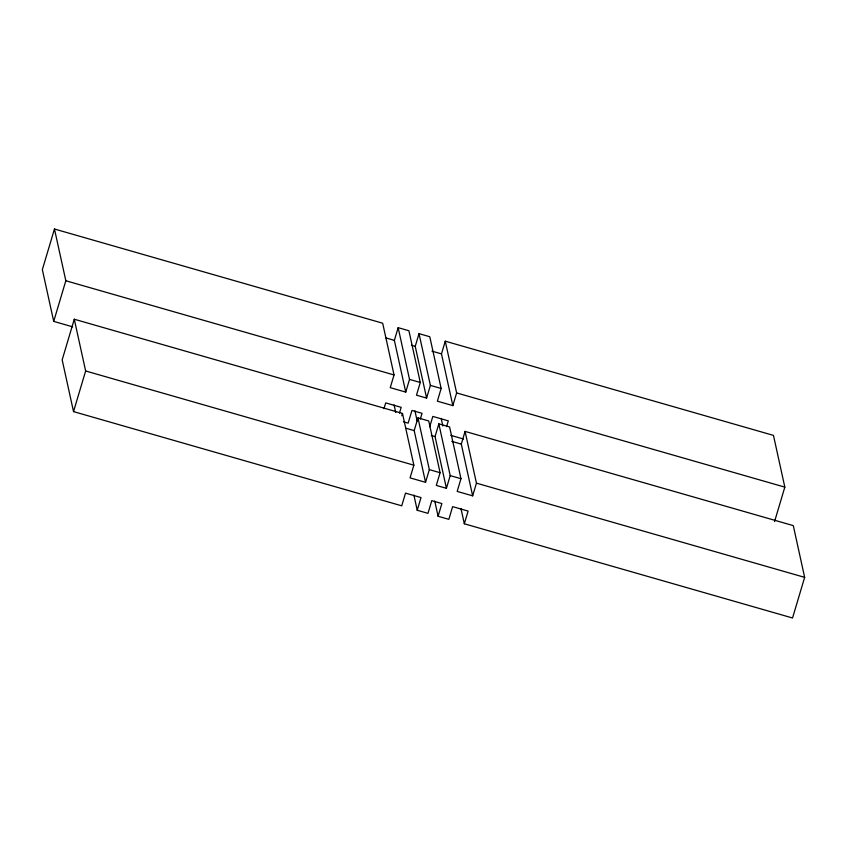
<?xml version="1.0" encoding="UTF-8"?>
<svg xmlns="http://www.w3.org/2000/svg" width="847" height="847" viewBox="0 0 847 847"><rect width="100%" height="100%" fill="white"/><g stroke="black" fill="none" stroke-linecap="round" stroke-linejoin="round"><path stroke-width="1.27" d="M774.55 521.604L784.83 487.131L773.47 435.39L445.257 341.182L456.628 392.923L452.838 405.618L437.359 401.171L441.139 388.477L429.778 336.735L419.021 333.644L430.382 385.385L426.602 398.09L416.491 395.189L420.281 382.484L408.91 330.743L398.154 327.662L409.525 379.403L405.734 392.097L390.245 387.651L394.035 374.956L382.675 323.215L54.462 229.008L42.35 269.642L53.71 321.384L72.726 326.847M53.71 321.384L65.833 280.749L54.462 229.008M74.282 319.234L62.17 359.869L73.53 411.61L401.743 505.818L405.522 493.123L421.012 497.57L417.222 510.265L427.979 513.356L431.769 500.651L441.869 503.552L438.09 516.257L448.846 519.338L452.626 506.644L468.116 511.09L464.325 523.785L792.538 617.992L804.65 577.358L793.29 525.616L465.077 431.409L461.297 444.103L472.658 495.844L457.179 491.408L460.959 478.703L449.598 426.962L438.841 423.871L435.051 436.576L446.411 488.317L436.311 485.416L440.091 472.711L428.73 420.97L417.973 417.889L414.183 430.583L425.554 482.324L410.064 477.877L413.855 465.183L402.484 413.442L74.282 319.234L85.642 370.975L73.53 411.61M405.734 392.097L394.374 340.356L398.154 327.662M383.987 408.667L385.703 402.897L401.192 407.343L399.466 413.114M426.602 398.09L415.231 346.349L419.021 333.644M401.796 415.75L402.484 413.442M420.334 419.096L422.05 413.325L411.949 410.424L408.159 423.129L403.384 421.753M452.838 405.618L441.478 353.877L445.257 341.182M429.715 426.803L432.817 416.417L448.296 420.864L446.581 426.634M425.554 482.324L429.334 469.63L417.973 417.889M446.411 488.317L450.202 475.612L438.841 423.871M472.658 495.844L476.448 483.15L465.077 431.409M386.031 337.964L394.374 340.356M411.441 345.258L415.231 346.349M431.949 351.145L441.478 353.877M65.833 280.749L394.035 374.956M409.525 379.403L420.281 382.484M430.382 385.385L441.139 388.477M456.628 392.923L784.83 487.131M450.848 435.379L463.521 439.011M405.851 428.19L414.183 430.583M431.261 435.485L435.051 436.576M451.769 441.372L461.297 444.103M85.642 370.975L413.855 465.183M429.334 469.63L440.091 472.711M450.202 475.612L460.959 478.703M476.448 483.15L804.65 577.358M441.181 418.418L442.854 425.988M461.001 508.645L464.325 523.785M414.945 410.88L417.158 420.98M434.765 501.106L438.09 516.257M394.077 404.898L395.74 412.468M413.897 495.124L417.222 510.265"/></g></svg>
